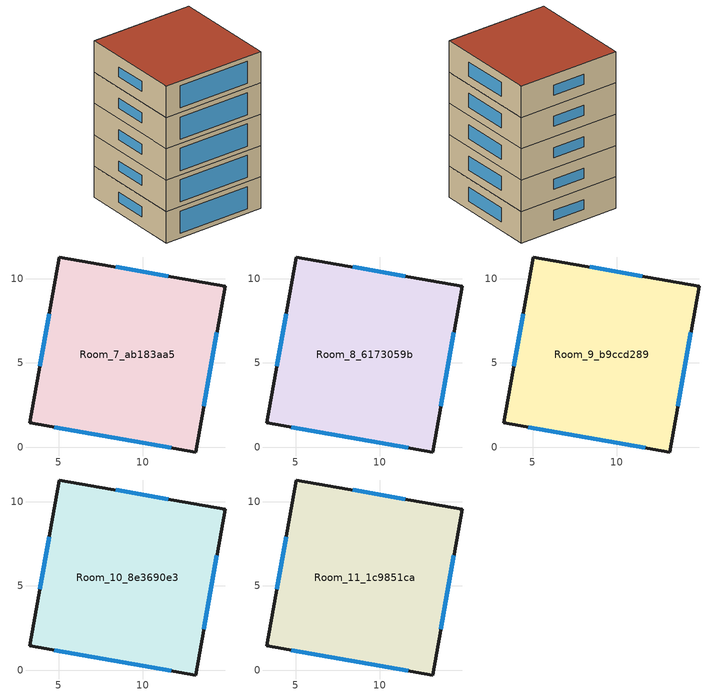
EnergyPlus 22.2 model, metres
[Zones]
Room_7_ab183aa5
 floor ground (Generic Ground Slab): 14.89,9.56 13.15,-0.29 3.3,1.45 5.04,11.3 z0
 wall outside (Generic Exterior Wall): 13.15,-0.29 14.89,9.56 5.04,11.3 3.3,1.45 13.15,-0.29 z0:3
 window (Generic Double Pane): 13.63,2.43 14.41,6.84 z0.83:2.17; 11.52,10.15 8.41,10.7 / 4.44,7.93 3.9,4.82 z1.03:1.97; 4.74,1.19 11.71,-0.03 z0.44:2.56
Room_8_6173059b
 floor to Room_7_ab183aa5 (Generic Interior Floor): 14.89,9.56 13.15,-0.29 3.3,1.45 5.04,11.3 z3
 wall outside (Generic Exterior Wall): 13.15,-0.29 14.89,9.56 5.04,11.3 3.3,1.45 13.15,-0.29 z3:6
 window (Generic Double Pane): 13.63,2.43 14.41,6.84 z3.83:5.17; 11.52,10.15 8.41,10.7 / 4.44,7.93 3.9,4.82 z4.03:4.97; 4.74,1.19 11.71,-0.03 z3.44:5.56
Room_9_b9ccd289
 floor to Room_8_6173059b (Generic Interior Floor): 14.89,9.56 13.15,-0.29 3.3,1.45 5.04,11.3 z6
 wall outside (Generic Exterior Wall): 13.15,-0.29 14.89,9.56 5.04,11.3 3.3,1.45 13.15,-0.29 z6:9
 window (Generic Double Pane): 13.63,2.43 14.41,6.84 z6.83:8.17; 11.52,10.15 8.41,10.7 / 4.44,7.93 3.9,4.82 z7.03:7.97; 4.74,1.19 11.71,-0.03 z6.44:8.56
Room_10_8e3690e3
 floor to Room_9_b9ccd289 (Generic Interior Floor): 14.89,9.56 13.15,-0.29 3.3,1.45 5.04,11.3 z9
 wall outside (Generic Exterior Wall): 13.15,-0.29 14.89,9.56 5.04,11.3 3.3,1.45 13.15,-0.29 z9:12
 window (Generic Double Pane): 13.63,2.43 14.41,6.84 z9.83:11.17; 11.52,10.15 8.41,10.7 / 4.44,7.93 3.9,4.82 z10.03:10.97; 4.74,1.19 11.71,-0.03 z9.44:11.56
Room_11_1c9851ca
 floor to Room_10_8e3690e3 (Generic Interior Floor): 14.89,9.56 13.15,-0.29 3.3,1.45 5.04,11.3 z12
 wall outside (Generic Exterior Wall): 13.15,-0.29 14.89,9.56 5.04,11.3 3.3,1.45 13.15,-0.29 z12:15
 window (Generic Double Pane): 13.63,2.43 14.41,6.84 z12.83:14.17; 11.52,10.15 8.41,10.7 / 4.44,7.93 3.9,4.82 z13.03:13.97; 4.74,1.19 11.71,-0.03 z12.44:14.56
 roof outside (Generic Roof): 5.04,11.3 3.3,1.45 13.15,-0.29 14.89,9.56 z15
[Building]
Building 1: North Axis {deg}=0; Terrain=City; Solar Distribution=FullExteriorWithReflections
[Site:Location]
Site 1: Latitude {deg}=0; Longitude {deg}=0; Time Zone {hr}=0; Elevation {m}=0
[Site:WaterMainsTemperature]
Calculation Method=CorrelationFromWeatherFile
[SizingPeriod:DesignDay] Day of Month=21; Dry-Bulb Temperature Range Modifier Type=DefaultMultipliers; Humidity Condition Type=Wetbulb; Barometric Pressure {Pa}=101225; Wind Speed {m/s}=4.7; Rain Indicator=No; Snow Indicator=No; Daylight Saving Time Indicator=No; Solar Model Indicator=ASHRAEClearSky; Begin Environment Reset Mode=FullResetAtBeginEnvironment
Name | Month | Day Type | Maximum Dry-Bulb Temperature {C} | Daily Dry-Bulb Temperature Range {deltaC} | Wetbulb or DewPoint at Maximum Dry-Bulb {C} | Wind Direction {deg} | Sky Clearness
Haifa.AP Cooling Design Day 0.4% Condns DB=>MWB | 8 | SummerDesignDay | 32 | 7.1 | 21.3 | 245 | 1
Haifa.AP Heating Design Day 99.6% Condns DB | 1 | WinterDesignDay | 8 | 0 | 8 | 74 | 0
[Material] Thermal Absorptance=0.9
Name | Roughness | Thickness {m} | Conductivity {W/m-K} | Density {kg/m3} | Specific Heat {J/kg-K} | Solar Absorptance | Visible Absorptance
Generic 50mm Insulation | MediumRough | 0.05 | 0.03 | 43 | 1210 | 0.7 | 0.7
Generic Acoustic Tile | MediumSmooth | 0.02 | 0.06 | 368 | 590 | 0.2 | 0.2
Generic Brick | MediumRough | 0.1 | 0.9 | 1920 | 790 | 0.65 | 0.65
Generic Ceiling Air Gap | Smooth | 0.1 | 0.556 | 1.28 | 1000 | 0.7 | 0.7
Generic Gypsum Board | MediumSmooth | 0.0127 | 0.16 | 800 | 1090 | 0.5 | 0.5
Generic HW Concrete | MediumRough | 0.2 | 1.95 | 2240 | 900 | 0.8 | 0.8
Generic LW Concrete | MediumRough | 0.1 | 0.53 | 1280 | 840 | 0.8 | 0.8
Generic Roof Membrane | MediumRough | 0.01 | 0.16 | 1120 | 1460 | 0.65 | 0.65
Generic Wall Air Gap | Smooth | 0.1 | 0.667 | 1.28 | 1000 | 0.7 | 0.7
[WindowMaterial:Gas]
Generic Window Air Gap: Gas Type=Air; Thickness {m}=0.0127
[WindowMaterial:Glazing] Optical Data Type=SpectralAverage; Thickness {m}=0.006; Infrared Transmittance at Normal Incidence=0; Front Side Infrared Hemispherical Emissivity=0.84; Conductivity {W/m-K}=1; Dirt Correction Factor for Solar and Visible Transmittance=1; Solar Diffusing=No
Name | Solar Transmittance at Normal Incidence | Front Side Solar Reflectance at Normal Incidence | Back Side Solar Reflectance at Normal Incidence | Visible Transmittance at Normal Incidence | Front Side Visible Reflectance at Normal Incidence | Back Side Visible Reflectance at Normal Incidence | Back Side Infrared Hemispherical Emissivity
Generic Clear Glass | 0.77 | 0.07 | 0.07 | 0.88 | 0.08 | 0.08 | 0.84
Generic Low-e Glass | 0.45 | 0.36 | 0.36 | 0.71 | 0.21 | 0.21 | 0.047
[Construction]
Generic Double Pane: Generic Low-e Glass, Generic Window Air Gap, Generic Clear Glass
Generic Exterior Wall: Generic Brick, Generic LW Concrete, Generic 50mm Insulation, Generic Wall Air Gap, Generic Gypsum Board
Generic Ground Slab: Generic 50mm Insulation, Generic HW Concrete
Generic Interior Floor: Generic Acoustic Tile, Generic Ceiling Air Gap, Generic LW Concrete
Generic Roof: Generic Roof Membrane, Generic 50mm Insulation, Generic LW Concrete, Generic Ceiling Air Gap, Generic Acoustic Tile
[Zone] Multiplier=1; Part of Total Floor Area=Yes
Room_10_8e3690e3; Room_11_1c9851ca; Room_7_ab183aa5; Room_8_6173059b; Room_9_b9ccd289
[Space] Space Type=Generic Office Program
Name | Zone
Room_10_8e3690e3_Space | Room_10_8e3690e3
Room_11_1c9851ca_Space | Room_11_1c9851ca
Room_7_ab183aa5_Space | Room_7_ab183aa5
Room_8_6173059b_Space | Room_8_6173059b
Room_9_b9ccd289_Space | Room_9_b9ccd289
[SpaceList]
Generic Office Program: Room_7_ab183aa5_Space, Room_8_6173059b_Space, Room_9_b9ccd289_Space, Room_10_8e3690e3_Space, Room_11_1c9851ca_Space
[Lights]
Generic Office Lighting: Zone or ZoneList or Space or SpaceList=Generic Office Program; Schedule=Generic Office Lighting; Design Level Calculation Method=Watts/Area; Watts per Zone Floor Area {W/m2}=10.55; Return Air Fraction=0; Fraction Radiant=0.7; Fraction Visible=0.2; Fraction Replaceable=1
[People]
Generic Office People: Zone or ZoneList or Space or SpaceList=Generic Office Program; Number of People Schedule=Generic Office Occupancy; Number of People Calculation Method=People/Area; People per Floor Area {person/m2}=0.0565; Fraction Radiant=0.3; Activity Level Schedule=Seated Adult Activity
[ElectricEquipment]
Generic Office Equipment: Zone or ZoneList or Space or SpaceList=Generic Office Program; Schedule=Generic Office Equipment; Design Level Calculation Method=Watts/Area; Watts per Zone Floor Area {W/m2}=10.33; Fraction Latent=0; Fraction Radiant=0.5; Fraction Lost=0
[ZoneInfiltration:DesignFlowRate]
Generic Office Infiltration: Zone or ZoneList or Space or SpaceList=Generic Office Program; Schedule=Generic Office Infiltration; Design Flow Rate Calculation Method=Flow/ExteriorArea; Flow Rate per Exterior Surface Area {m3/s-m2}=0.0002266; Constant Term Coefficient=1; Temperature Term Coefficient=0; Velocity Term Coefficient=0
[ZoneControl:Thermostat] Temperature Difference Between Cutout And Setpoint {deltaC}=0
Name | Zone or ZoneList | Control Type Schedule | Control 1
Room_10_8e3690e3 Thermostat | Room_10_8e3690e3 | Room_10_8e3690e3 Thermostat Schedule | Generic Office Setpoints 3
Room_11_1c9851ca Thermostat | Room_11_1c9851ca | Room_11_1c9851ca Thermostat Schedule | Generic Office Setpoints 4
Room_7_ab183aa5 Thermostat | Room_7_ab183aa5 | Room_7_ab183aa5 Thermostat Schedule | Generic Office Setpoints
Room_8_6173059b Thermostat | Room_8_6173059b | Room_8_6173059b Thermostat Schedule | Generic Office Setpoints 1
Room_9_b9ccd289 Thermostat | Room_9_b9ccd289 | Room_9_b9ccd289 Thermostat Schedule | Generic Office Setpoints 2
[ThermostatSetpoint:DualSetpoint] Heating Setpoint Temperature Schedule=Generic Office Heating; Cooling Setpoint Temperature Schedule=Generic Office Cooling
Generic Office Setpoints 3; Generic Office Setpoints 4; Generic Office Setpoints; Generic Office Setpoints 1; Generic Office Setpoints 2
[ZoneHVAC:IdealLoadsAirSystem] Maximum Heating Supply Air Temperature {C}=50; Minimum Cooling Supply Air Temperature {C}=13; Heating Limit=LimitCapacity; Maximum Sensible Heating Capacity {W}=Autosize; Cooling Limit=LimitFlowRateAndCapacity; Maximum Cooling Air Flow Rate {m3/s}=Autosize; Maximum Total Cooling Capacity {W}=Autosize; Dehumidification Control Type=None; Design Specification Outdoor Air Object=Generic Office Ventilation; Demand Controlled Ventilation Type=None; Outdoor Air Economizer Type=DifferentialDryBulb; Sensible Heat Recovery Effectiveness=0; Latent Heat Recovery Effectiveness=0
Room_10_8e3690e3 Ideal Loads Air System; Room_11_1c9851ca Ideal Loads Air System; Room_7_ab183aa5 Ideal Loads Air System; Room_8_6173059b Ideal Loads Air System; Room_9_b9ccd289 Ideal Loads Air System
[DesignSpecification:OutdoorAir]
Generic Office Ventilation: Outdoor Air Method=Sum; Outdoor Air Flow per Person {m3/s-person}=0.00236; Outdoor Air Flow per Zone Floor Area {m3/s-m2}=0.000305; Outdoor Air Flow per Zone {m3/s}=0; Outdoor Air Flow Air Changes per Hour {1/hr}=0
[Zone equipment]
Room_10_8e3690e3: Room_10_8e3690e3 Ideal Loads Air System
Room_11_1c9851ca: Room_11_1c9851ca Ideal Loads Air System
Room_7_ab183aa5: Room_7_ab183aa5 Ideal Loads Air System
Room_8_6173059b: Room_8_6173059b Ideal Loads Air System
Room_9_b9ccd289: Room_9_b9ccd289 Ideal Loads Air System
[Sizing:Zone] Zone Cooling Design Supply Air Temperature Input Method=SupplyAirTemperature; Zone Cooling Design Supply Air Temperature {C}=14; Zone Cooling Design Supply Air Temperature Difference {deltaC}=11.11; Zone Heating Design Supply Air Temperature Input Method=SupplyAirTemperature; Zone Heating Design Supply Air Temperature {C}=40; Zone Heating Design Supply Air Temperature Difference {deltaC}=11.11; Zone Cooling Design Supply Air Humidity Ratio {kgWater/kgDryAir}=0.0085; Zone Heating Design Supply Air Humidity Ratio {kgWater/kgDryAir}=0.008; Cooling Design Air Flow Method=DesignDay; Cooling Design Air Flow Rate {m3/s}=0; Cooling Minimum Air Flow per Zone Floor Area {m3/s-m2}=0.000762; Cooling Minimum Air Flow {m3/s}=0; Cooling Minimum Air Flow Fraction=0; Heating Design Air Flow Method=DesignDay; Heating Design Air Flow Rate {m3/s}=0; Heating Maximum Air Flow per Zone Floor Area {m3/s-m2}=0.002032; Heating Maximum Air Flow {m3/s}=0.141576; Heating Maximum Air Flow Fraction=0.3; Account for Dedicated Outdoor Air System=No; Zone Load Sizing Method=Sensible Load Only No Latent Load; Zone Latent Cooling Design Supply Air Humidity Ratio Input Method=HumidityRatioDifference; Zone Cooling Design Supply Air Humidity Ratio Difference {kgWater/kgDryAir}=0.005; Zone Latent Heating Design Supply Air Humidity Ratio Input Method=HumidityRatioDifference; Zone Humidification Design Supply Air Humidity Ratio Difference {kgWater/kgDryAir}=0.005
Name | Design Specification Outdoor Air Object
Room_10_8e3690e3 | Room_10_8e3690e3 DSOA Space List
Room_11_1c9851ca | Room_11_1c9851ca DSOA Space List
Room_7_ab183aa5 | Room_7_ab183aa5 DSOA Space List
Room_8_6173059b | Room_8_6173059b DSOA Space List
Room_9_b9ccd289 | Room_9_b9ccd289 DSOA Space List
[DesignSpecification:OutdoorAir:SpaceList] Space Design Specification Outdoor Air Object Name 1=Generic Office Ventilation
Name | Space Name 1
Room_10_8e3690e3 DSOA Space List | Room_10_8e3690e3_Space
Room_11_1c9851ca DSOA Space List | Room_11_1c9851ca_Space
Room_7_ab183aa5 DSOA Space List | Room_7_ab183aa5_Space
Room_8_6173059b DSOA Space List | Room_8_6173059b_Space
Room_9_b9ccd289 DSOA Space List | Room_9_b9ccd289_Space
[Schedule:Day:Interval]
OfficeMedium BLDG_LIGHT_SCH_2013_Sun: No, 06:00, 0.05, 18:00, 0.0431163, 24:00, 0.05
Schedule Day 9: No, 05:00, 0.05, 06:00, 0.1, 07:00, 0.0862326, 08:00, 0.258698, 17:00, 0.776093, 18:00, 0.431163, 20:00, 0.258698, 22:00, 0.172465, 23:00, 0.0862326, 24:00, 0.0431163
Schedule Day 10; OfficeMedium BLDG_LIGHT_SCH_2013_Sat 1: No, 06:00, 0.05, 08:00, 0.0862326, 12:00, 0.258698, 17:00, 0.129349, 19:00, 0.0431163, 24:00, 0.05
OfficeMedium BLDG_LIGHT_SCH_2013_SmrDsn 1; OfficeMedium BLDG_EQUIP_SCH_2013_SmrDsn 1; OfficeMedium INFIL_SCH_PNNL_Default; OfficeMedium INFIL_SCH_PNNL_Default 1: No, 24:00, 1
OfficeMedium BLDG_LIGHT_SCH_2013_WntrDsn 1; OfficeMedium BLDG_OCC_SCH_WntrDsn 1; OfficeMedium BLDG_EQUIP_SCH_2013_WntrDsn 1: No, 24:00, 0
OfficeMedium BLDG_OCC_SCH_Default; OfficeMedium BLDG_OCC_SCH_Default 1: No, 06:00, 0, 18:00, 0.05, 24:00, 0
Schedule Day 11: No, 06:00, 0, 07:00, 0.1, 08:00, 0.2, 12:00, 0.95, 13:00, 0.5, 17:00, 0.95, 18:00, 0.3, 22:00, 0.1, 24:00, 0.05
Schedule Day 12: No, 06:00, 0, 08:00, 0.1, 12:00, 0.3, 17:00, 0.1, 19:00, 0.05, 24:00, 0
OfficeMedium BLDG_OCC_SCH_SmrDsn 1: No, 06:00, 0, 22:00, 1, 24:00, 0.05
Seated Adult Activity_Day Schedule: No, 24:00, 120
OfficeMedium BLDG_EQUIP_SCH_2013_Sun: No, 06:00, 0.230755, 18:00, 0.288107, 24:00, 0.230755
Schedule Day 5: No, 06:00, 0.307674, 08:00, 0.381235, 12:00, 0.857778, 13:00, 0.76247, 17:00, 0.857778, 18:00, 0.476543, 24:00, 0.381235
Schedule Day 6; OfficeMedium BLDG_EQUIP_SCH_2013_Sat 1: No, 06:00, 0.230755, 08:00, 0.381235, 12:00, 0.476543, 17:00, 0.33358, 19:00, 0.285926, 24:00, 0.230755
OfficeMedium HTGSETP_SCH_YES_OPTIMUM_Default; OfficeMedium HTGSETP_SCH_YES_OPTIMUM_Default_SmrDsn 1; OfficeMedium HTGSETP_SCH_YES_OPTIMUM_Default 1: No, 24:00, 15.6
Schedule Day 3: No, 05:00, 15.6, 06:00, 17.8, 07:00, 20, 22:00, 21, 24:00, 15.6
Schedule Day 4: No, 05:00, 15.6, 06:00, 17.8, 07:00, 20, 17:00, 21, 24:00, 15.6
OfficeMedium HTGSETP_SCH_YES_OPTIMUM_WntrDsn 1: No, 05:00, 15.6, 06:00, 17.6, 07:00, 19.6, 22:00, 21, 24:00, 15.6
OfficeMedium CLGSETP_SCH_YES_OPTIMUM_Default; OfficeMedium CLGSETP_SCH_YES_OPTIMUM_Default_WntrDsn 1; OfficeMedium CLGSETP_SCH_YES_OPTIMUM_Default 1: No, 24:00, 26.7
Schedule Day 7: No, 05:00, 26.7, 06:00, 25.6, 07:00, 25, 22:00, 24, 24:00, 26.7
Schedule Day 8: No, 05:00, 26.7, 06:00, 25.7, 07:00, 25, 17:00, 24, 24:00, 26.7
OfficeMedium CLGSETP_SCH_YES_OPTIMUM_SmrDsn 1: No, 05:00, 26.7, 06:00, 25.7, 07:00, 25, 22:00, 24, 24:00, 26.7
OfficeMedium INFIL_SCH_PNNL_Sat_WntrDsn 1; Schedule Day 2: No, 06:00, 1, 18:00, 0.25, 24:00, 1
OfficeMedium INFIL_SCH_PNNL_Wkdy_SmrDsn 1; Schedule Day 1: No, 06:00, 1, 22:00, 0.25, 24:00, 1
[Schedule:Week:Daily]
Generic Office Lighting Week Rule - Jan1-Dec31: OfficeMedium BLDG_LIGHT_SCH_2013_Sun, Schedule Day 9, Schedule Day 9, Schedule Day 9, Schedule Day 9, Schedule Day 9, Schedule Day 10, OfficeMedium BLDG_LIGHT_SCH_2013_Sat 1, OfficeMedium BLDG_LIGHT_SCH_2013_SmrDsn 1, OfficeMedium BLDG_LIGHT_SCH_2013_WntrDsn 1, OfficeMedium BLDG_LIGHT_SCH_2013_Sun, OfficeMedium BLDG_LIGHT_SCH_2013_Sun
Generic Office Occupancy Week Rule - Jan1-Dec31: OfficeMedium BLDG_OCC_SCH_Default, Schedule Day 11, Schedule Day 11, Schedule Day 11, Schedule Day 11, Schedule Day 11, Schedule Day 12, OfficeMedium BLDG_OCC_SCH_Default 1, OfficeMedium BLDG_OCC_SCH_SmrDsn 1, OfficeMedium BLDG_OCC_SCH_WntrDsn 1, OfficeMedium BLDG_OCC_SCH_Default, OfficeMedium BLDG_OCC_SCH_Default
Seated Adult Activity Week Rule - Jan1-Dec31: Seated Adult Activity_Day Schedule, Seated Adult Activity_Day Schedule, Seated Adult Activity_Day Schedule, Seated Adult Activity_Day Schedule, Seated Adult Activity_Day Schedule, Seated Adult Activity_Day Schedule, Seated Adult Activity_Day Schedule, Seated Adult Activity_Day Schedule, Seated Adult Activity_Day Schedule, Seated Adult Activity_Day Schedule, Seated Adult Activity_Day Schedule, Seated Adult Activity_Day Schedule
Generic Office Equipment Week Rule - Jan1-Dec31: OfficeMedium BLDG_EQUIP_SCH_2013_Sun, Schedule Day 5, Schedule Day 5, Schedule Day 5, Schedule Day 5, Schedule Day 5, Schedule Day 6, OfficeMedium BLDG_EQUIP_SCH_2013_Sat 1, OfficeMedium BLDG_EQUIP_SCH_2013_SmrDsn 1, OfficeMedium BLDG_EQUIP_SCH_2013_WntrDsn 1, OfficeMedium BLDG_EQUIP_SCH_2013_Sun, OfficeMedium BLDG_EQUIP_SCH_2013_Sun
Generic Office Heating Week Rule - Jan1-Dec31: OfficeMedium HTGSETP_SCH_YES_OPTIMUM_Default, Schedule Day 3, Schedule Day 3, Schedule Day 3, Schedule Day 3, Schedule Day 3, Schedule Day 4, OfficeMedium HTGSETP_SCH_YES_OPTIMUM_Default 1, OfficeMedium HTGSETP_SCH_YES_OPTIMUM_Default_SmrDsn 1, OfficeMedium HTGSETP_SCH_YES_OPTIMUM_WntrDsn 1, OfficeMedium HTGSETP_SCH_YES_OPTIMUM_Default, OfficeMedium HTGSETP_SCH_YES_OPTIMUM_Default
Generic Office Cooling Week Rule - Jan1-Dec31: OfficeMedium CLGSETP_SCH_YES_OPTIMUM_Default, Schedule Day 7, Schedule Day 7, Schedule Day 7, Schedule Day 7, Schedule Day 7, Schedule Day 8, OfficeMedium CLGSETP_SCH_YES_OPTIMUM_Default 1, OfficeMedium CLGSETP_SCH_YES_OPTIMUM_SmrDsn 1, OfficeMedium CLGSETP_SCH_YES_OPTIMUM_Default_WntrDsn 1, OfficeMedium CLGSETP_SCH_YES_OPTIMUM_Default, OfficeMedium CLGSETP_SCH_YES_OPTIMUM_Default
Generic Office Infiltration Week Rule - Jan1-Dec31: OfficeMedium INFIL_SCH_PNNL_Default, Schedule Day 1, Schedule Day 1, Schedule Day 1, Schedule Day 1, Schedule Day 1, Schedule Day 2, OfficeMedium INFIL_SCH_PNNL_Default 1, OfficeMedium INFIL_SCH_PNNL_Wkdy_SmrDsn 1, OfficeMedium INFIL_SCH_PNNL_Sat_WntrDsn 1, OfficeMedium INFIL_SCH_PNNL_Default, OfficeMedium INFIL_SCH_PNNL_Default
[Schedule:Year]
Generic Office Lighting: Generic Office Lighting Week Rule - Jan1-Dec31, 1, 1, 12, 31
Generic Office Occupancy: Generic Office Occupancy Week Rule - Jan1-Dec31, 1, 1, 12, 31
Seated Adult Activity: Seated Adult Activity Week Rule - Jan1-Dec31, 1, 1, 12, 31
Generic Office Equipment: Generic Office Equipment Week Rule - Jan1-Dec31, 1, 1, 12, 31
Generic Office Heating: Generic Office Heating Week Rule - Jan1-Dec31, 1, 1, 12, 31
Generic Office Cooling: Generic Office Cooling Week Rule - Jan1-Dec31, 1, 1, 12, 31
Generic Office Infiltration: Generic Office Infiltration Week Rule - Jan1-Dec31, 1, 1, 12, 31
[Schedule:Compact]
Room_10_8e3690e3 Thermostat Schedule; Room_11_1c9851ca Thermostat Schedule; Room_7_ab183aa5 Thermostat Schedule; Room_8_6173059b Thermostat Schedule; Room_9_b9ccd289 Thermostat Schedule: Through: 12/31, For: AllDays, Until: 24:00, 4
